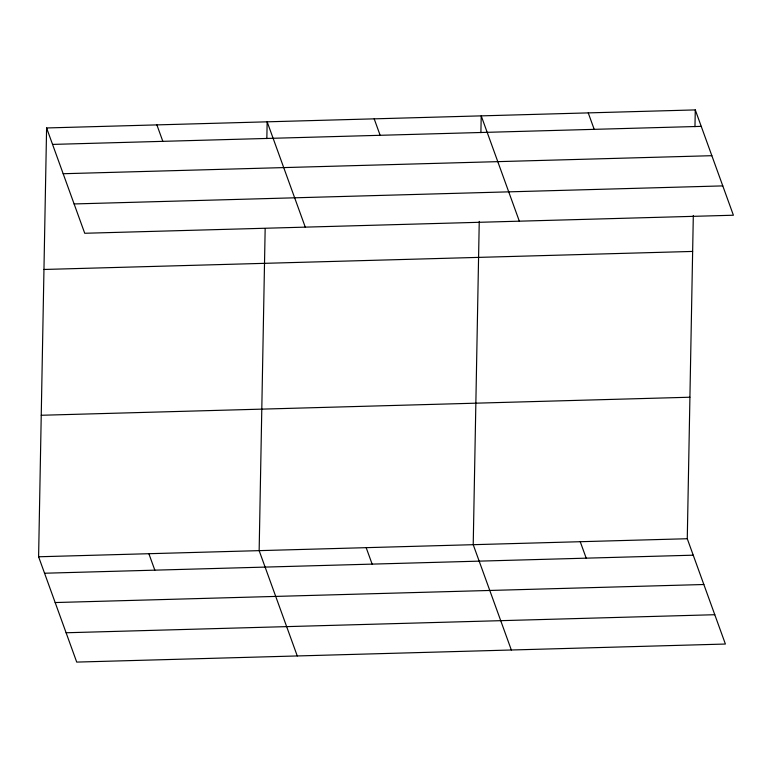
<?xml version="1.0" encoding="UTF-8"?>
<svg xmlns="http://www.w3.org/2000/svg" width="772" height="772" viewBox="0 0 772 772"><rect width="100%" height="100%" fill="white"/><g stroke="black" fill="none" stroke-linecap="round" stroke-linejoin="round"><path stroke-width="1.16" d="M693.314 215.446L687.273 538.731L725.4 644.041L76.718 662.087L38.6 556.776L46.6 127.959L695.283 109.913L733.4 215.224L84.727 233.269L46.6 127.959M265.163 228.56L259.151 550.639L297.268 655.949M266.842 138.613L267.151 121.822L305.268 227.132M479.248 221.4L473.217 544.685L511.334 649.995M480.898 132.659L481.217 115.868L519.334 221.178M694.964 126.705L695.283 109.913M52.554 144.412L701.237 126.367M63.169 173.729L711.852 155.693M74.112 203.943L722.785 185.898M43.965 269.467L692.638 251.431M41.244 415.268L689.917 397.223M38.6 556.776L687.273 538.731M44.554 573.229L693.237 555.184M55.169 602.546L703.852 584.51M66.102 632.76L714.785 614.715M588.245 112.895L594.199 129.349M580.245 541.712L586.199 558.156M374.188 118.849L380.142 135.303M366.179 547.666L372.133 564.11M156.88 124.89L162.834 141.344M148.871 553.707L154.834 570.161"/></g></svg>
